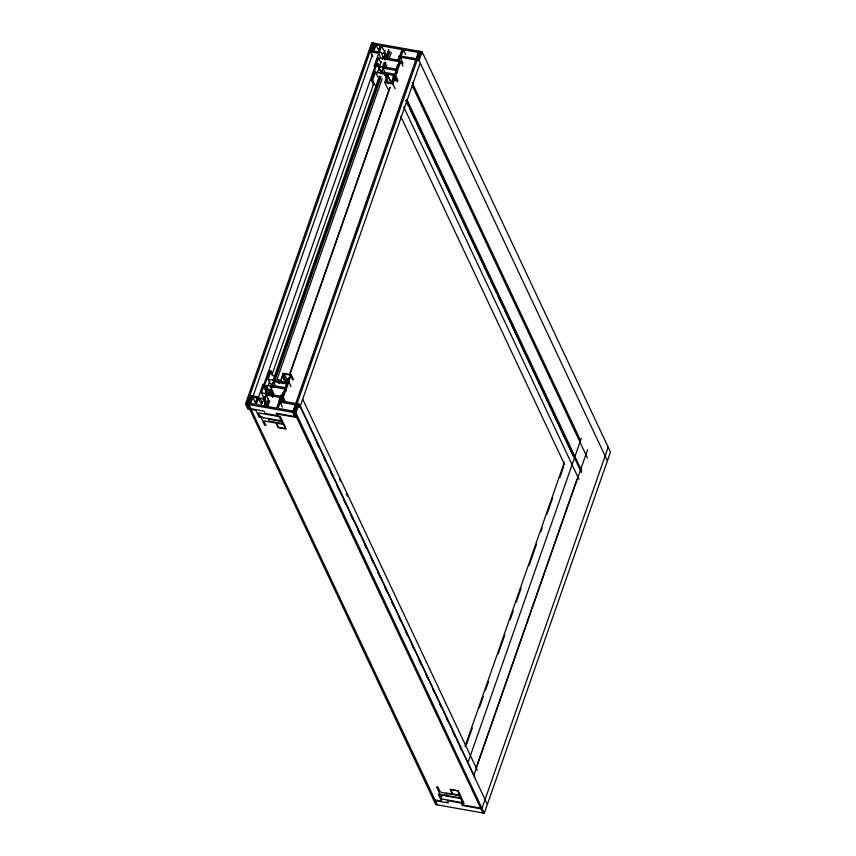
<?xml version="1.0" encoding="UTF-8"?>
<svg xmlns="http://www.w3.org/2000/svg" width="856" height="856" viewBox="0 0 856 856"><rect width="100%" height="100%" fill="white"/><g stroke="black" fill="none" stroke-linecap="round" stroke-linejoin="round"><path stroke-width="1.28" d="M396.906 80.614L394.627 75.777L393.61 75.788L393.118 77.061L394.552 77.404L396.253 81.031M385.243 60.07L384.109 57.652L385.489 53.532L384.044 52.976A2.14 1.819 -25.2 0 1 381.177 52.473L372.339 50.9L374.971 43.378L373.623 43.142L370.562 51.916L372.831 56.753M420.2 51.413L294.004 412.549L296.294 417.418L277.44 414.069L278.585 416.498L258.384 412.913L260.513 417.428L259.165 417.193L255.891 410.238L247.812 408.804L245.522 403.936L371.718 42.8L373.066 43.035L374.051 45.122M418.851 51.178L292.656 412.314L294.614 416.487L276.221 413.213L276.905 415.567L265.157 413.48L264.076 411.233L262.418 410.762A2.14 0.867 19.3 0 1 259.55 410.249L248.829 408.344L246.87 404.182L373.066 43.035M437.149 804.822L435.8 804.587L247.427 404.278L250.498 395.504L258.576 396.938L259.71 399.356M482.741 812.933L437.33 804.865L248.775 404.514L251.407 396.991L260.235 398.564A2.14 1.819 -25.2 0 1 263.102 399.078L264.793 399.003L266.227 394.969L279.869 397.398L281.003 399.816M247.812 408.804L248.689 406.29M248.829 408.344L249.706 405.83M252.788 397.024L372.392 54.763M398.885 62.488L397.751 60.07L399.463 55.822L418.135 59.032L420.756 51.51L422.104 51.756L610.478 452.064L484.282 813.2L482.934 812.965L294.378 412.613L248.957 404.556L251.514 397.238L252.862 397.473L250.744 403.54L254.938 404.278L257.057 398.222L258.405 398.457L260.684 403.294M400.95 58.197L399.902 55.576L402.02 49.52L381.605 45.892L379.486 51.949L378.138 51.713L380.257 45.646L376.073 44.908L373.954 50.964L372.606 50.729L375.163 43.41L420.574 51.478L421.708 53.896M258.576 396.938L262.953 384.398L264.301 384.633L261.454 392.786L263.734 397.633M375.399 68.309L374.254 65.891L378.641 53.35L370.562 51.916M258.405 398.457L256.286 404.524L276.702 408.151L278.821 402.085L280.169 402.32L282.448 407.156M263.948 384.301L375.195 65.944M607.407 460.838L419.044 60.53L400.191 57.181L398.65 61.568L378.448 57.973L375.602 66.126L374.254 65.891M266.248 392.069L263.969 387.233L269.661 370.926L271.01 371.172L273.289 376.009M373.591 84.872L371.322 80.025L377.015 63.729L378.363 63.965L380.064 67.592M267.596 392.305L265.317 387.468L266.537 385.692A4.473 3.799 -25.2 0 1 270.282 386.356L284.823 388.945L285.968 391.363M270.442 384.162L268.163 379.326L271.01 371.172M374.939 85.108L372.67 80.271L375.517 72.118L385.286 73.851L386.43 76.27M379.978 70.684L377.71 65.848L378.363 63.965M260.866 406.482L262.621 401.443M263.509 398.928L264.386 396.414M265.264 393.899L266.141 391.374M268.345 385.082L269.661 381.316M271.855 375.024L373.43 84.348M377.389 73.017L381.348 61.696M382.225 59.182L383.103 56.667M384.43 52.89L385.307 50.376M264.183 405.733L265.06 403.208M268.131 394.402L269.897 389.373M270.774 386.859L272.09 383.081M272.968 380.567L379.379 76.045M380.267 73.53L381.145 71.016M382.461 67.239L384.226 62.21M386.42 55.918L388.613 49.627M273.267 387.779L272.133 385.35L273.449 381.594L286.578 383.927L287.712 386.345M382.814 74.29L381.68 71.872L382.985 68.116L396.125 70.449L397.259 72.867M265.232 405.915L266.548 402.138M269.191 394.595L270.945 389.555M271.823 387.04L273.15 383.263M274.027 380.749L380.439 76.238M381.316 73.723L382.193 71.198M383.509 67.431L385.275 62.392M387.03 57.363L389.234 51.071M265.456 407.552L268.538 398.736M269.854 394.969L271.62 389.929M274.69 381.123L381.102 76.612M384.184 67.795L385.938 62.766M387.265 58.989L389.897 51.446M272.369 396.949L271.224 394.53L271.641 393.321L273.246 393.749L272.005 393.921M267.35 407.189L269.554 400.897M272.904 397.045L271.759 394.627L272.625 392.08M276.584 380.76L382.118 78.763M386.077 67.431L386.955 64.917M389.148 58.625L391.353 52.334M279.077 383.477L277.933 381.059L278.35 379.85L279.944 380.246L278.478 381.155L279.612 383.574M386.57 78.677L384.868 75.05L385.286 73.851M293.49 379.593L291.211 374.757L283.133 373.323L280.554 380.706L284.363 374.072L290.494 375.163L292.773 380M388.196 89.677L384.783 82.422L387.394 74.964L391.342 82.326M388.121 83.021L386.42 79.394L387.929 75.061M279.869 397.398L278.714 401.817L297.192 405.123L298.327 407.542M283.261 401.1L280.533 395.504L280.982 395.055L282.095 395.119L280.126 400.769L281.26 403.187M282.052 395.793L283.368 392.016M286.45 383.21L288.205 378.181M289.531 374.404L389.78 87.505M391.106 83.728L392.861 78.698M395.943 69.892L397.698 64.853M280.169 402.32L278.05 408.387L293.469 411.126L295.588 405.059L296.936 405.305L294.378 412.613M284.256 401.935L281.977 397.098L284.823 388.945M286.407 390.111L285.262 387.693L286.578 383.927M286.856 383.028L288.611 377.999M289.938 374.222L390.186 87.323M391.513 83.546L393.268 78.517M396.125 70.449L394.809 74.204L381.68 71.872M396.349 69.711L399.41 61.033L400.758 61.279L403.037 66.115M419.269 61.45L418.017 58.797L416.669 58.561L418.787 52.494L403.369 49.755L401.25 55.822L399.902 55.576M290.494 375.163L288.451 381.016L286.792 381.038L287.894 383.531M394.552 77.404L392.508 83.257L386.366 82.165L387.147 79.854L386.42 79.394M285.594 402.17L283.325 397.334L291.211 374.757M395.14 88.692L392.861 83.856L395.279 76.954L393.674 76.805L394.627 75.777M397.997 80.539L395.718 75.703L400.758 61.279M418.017 58.797L420.574 51.478M297.192 405.123L294.56 412.656L295.909 412.892L484.282 813.2M295.909 412.892L298.979 404.118L280.126 400.769M419.044 60.53L422.104 51.756M299.814 407.349L419.857 63.826M465.022 746.507L564.393 462.122M466.574 744.356L472.287 727.996M479.328 707.869L483.276 696.538M485.48 690.246L488.562 681.44M498.235 653.759L504.826 634.885M510.101 619.787L513.183 610.981M516.254 602.164L521.101 588.329M529.008 565.677L536.487 544.288M540.885 531.704L542.201 527.927M547.038 514.082L552.751 497.732M559.792 477.595L563.751 466.274M467.825 763.038L581.278 438.39M476.332 767.233L577.019 479.082M473.71 775.557L587.601 449.646M608.188 447.196L481.992 808.332L463.139 804.982L461.994 802.553L441.792 798.969L439.663 794.443L438.315 794.208L441.589 801.163L433.51 799.718M286.76 381.113L288.804 381.658L291.029 386.623M399.099 56.186L400.244 58.604M384.868 75.05L386.548 75.21L385.585 74.643L385.821 73.948L395.718 75.703M443.665 795.267L460.239 797.781L459.255 795.695L446.126 793.362L447.11 795.449L441.717 795.128L442.199 796.166L440.851 795.93L436.603 786.889L437.951 787.135L440.08 791.65L441.824 792.603L452.203 793.801L450.074 789.286L458.153 790.719L464.038 803.238L462.689 802.992L460.571 798.477L446.03 795.898A4.473 1.819 19.3 0 0 443.665 795.267L441.717 795.128M386.27 75.307L387.404 77.725M384.109 57.652L397.751 60.07M377.71 65.848L378.277 65.944A4.473 3.799 -25.2 0 0 382.022 66.608L396.563 69.197L397.698 71.615M371.322 80.025L372.67 80.271M384.783 82.422L392.861 83.856M288.761 381.787L287.445 381.83L287.691 382.793L278.478 381.155M268.163 379.326L277.933 381.059M272.133 385.35L285.262 387.693M263.969 387.233L265.317 387.468M261.454 392.786L271.224 394.53M271.759 394.627L280.982 396.264M281.977 397.098L283.325 397.334M245.522 403.936L246.87 404.182M247.427 404.278L248.775 404.514M262.236 417.418L263.594 417.792A4.473 1.819 19.3 0 0 266.548 418.188L281.089 420.767L278.96 416.251L280.308 416.487L286.193 429.006L278.114 427.572L275.985 423.046L263.862 420.895L265.991 425.411L264.643 425.175L260.395 416.144L263.594 417.792M435.18 800.66L444.018 802.222A2.14 0.867 19.3 0 1 446.885 802.735L448.362 802.821L447.335 800.585L460.977 803.014L462.486 805.496L480.976 808.792M386.794 79.469L388.827 83.631M420.756 51.51L421.901 53.928M403.369 49.755L405.648 54.591M400.191 57.181L403.037 63.226M412.143 82.572L580.026 439.353M412.143 85.461L587.419 457.96M399.41 61.033L400.544 63.451M385.468 53.768L387.736 58.604M381.605 45.892L383.884 50.729M385.104 53.168L387.372 58.005M407.103 99.885L581.812 471.175M384.044 52.976L385.756 56.614M395.279 76.954L397.559 81.791M581.374 472.426L406.086 99.938L573.895 456.73M394.135 75.489L396.414 80.325M406.086 100.88L408.365 105.716M409.5 108.134L415.192 120.236M416.326 122.654L422.019 134.745M423.164 137.163L482.912 264.151M484.057 266.569L489.75 278.66M490.884 281.078L496.576 293.18M497.711 295.598L503.403 307.689M504.537 310.107L510.23 322.198M511.374 324.617L573.402 456.441M393.482 77.308L394.627 79.726M393.118 76.762L394.252 79.18M381.177 52.473L383.445 57.309M376.073 44.908L378.341 49.744M378.641 53.35L380.92 58.187M373.623 43.142L374.768 45.561M403.679 106.84L578.966 479.328M387.394 74.964L390.807 82.23M378.448 57.973L380.727 62.809M382.985 68.116L385.264 72.953M382.022 66.608L383.156 69.026M378.277 65.944L381.123 71.99M377.015 63.729L378.726 67.357M400.726 116.288L564.618 464.594M375.517 72.118L377.796 76.954M302.596 398.939L477.306 770.229M339.447 479.167L340.581 481.586M346.273 493.687L347.408 496.106M300.189 405.84L474.855 777.259M298.979 404.118L487.353 804.426M317.105 443.344L318.807 446.971M323.932 457.853L325.633 461.491M330.758 472.373L332.47 476M337.018 485.673L339.297 490.509M343.845 500.182L346.124 505.019M350.682 514.702L352.95 519.538M357.508 529.211L359.788 534.048M364.335 543.721L366.614 548.557M371.162 558.24L373.441 563.077M377.999 572.75L380.267 577.586M384.825 587.259L387.105 592.095M391.652 601.779L393.931 606.615M398.479 616.288L400.758 621.124M405.305 630.797L407.584 635.634M412.143 645.317L414.411 650.153M418.969 659.826L421.248 664.663M425.796 674.335L428.075 679.172M432.622 688.855L434.901 693.692M439.46 703.365L441.161 706.992M446.286 717.874L447.988 721.501M453.113 732.394L454.825 736.021M459.94 746.903L461.651 750.53M284.363 374.072L287.776 381.327M283.133 373.323L284.267 375.741M283.604 376.233L287.017 383.499M282.962 376.608L285.808 382.653M282.576 376.533L285.423 382.579M281.25 380.353L282.384 382.782M278.35 379.85L279.495 382.279M269.661 370.926L270.806 373.344M273.449 381.594L275.718 386.43M270.282 386.356L273.695 393.61M273.053 393.578L274.38 396.296M272.882 394.081L274.016 396.499M271.641 393.321L272.786 395.74M266.537 385.692L268.816 390.529M265.97 385.596L268.249 390.432M262.953 384.398L264.097 386.816M266.227 394.969L269.64 402.224M264.868 398.853L268.292 406.108M264.162 399.26L266.441 404.096M263.102 399.078L265.381 403.914M260.235 398.564L262.514 403.401M252.862 397.473L255.142 402.309M250.498 395.504L251.632 397.922M281.41 421.462L268.281 419.13L269.255 421.216L282.394 423.549L281.41 421.462M283.529 424.383L276.52 423.142L278.521 427.39L285.53 428.631L283.529 424.383M457.746 790.901L450.738 789.66L452.738 793.897L459.736 795.149L457.746 790.901"/></g></svg>
